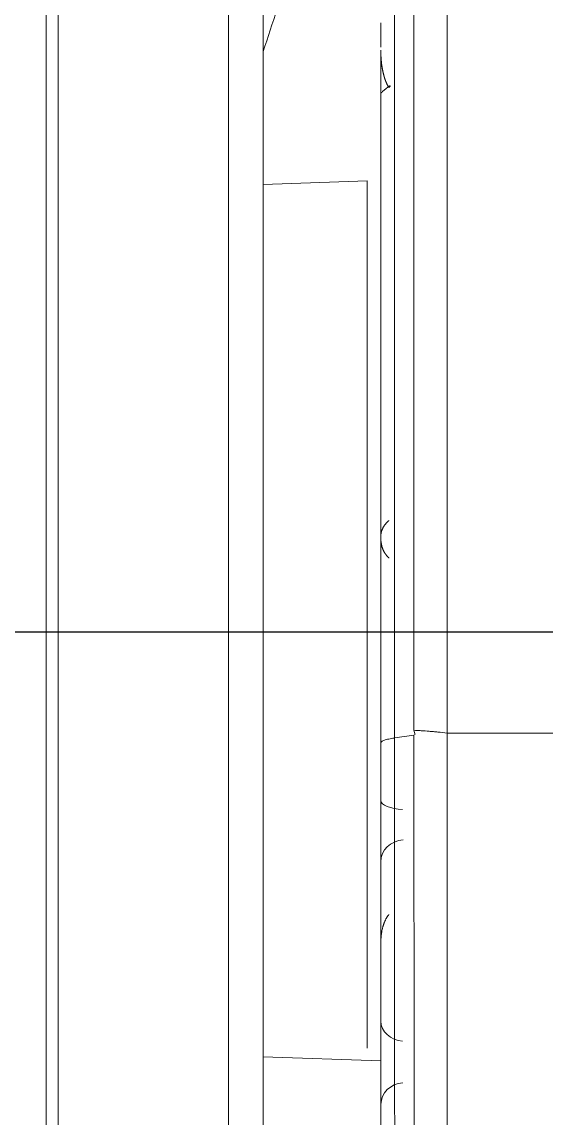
# Model space of a CAD drawing. Header units: inches. Extents: x 3778 to 56227, y -16914 to 35091.
# Drawn here: x 42123.43 to 42134.57, y -12669.28 to -12645.99 of the extents above; entities that cross this region are included whole.
import ezdxf

# ---------------------------------------------------------------- set-up
doc = ezdxf.new("R2010")
doc.units = ezdxf.units.IN
doc.header["$LTSCALE"] = 100
doc.header["$MEASUREMENT"] = 0
doc.linetypes.add('DH-HID2', pattern=[1.2, 0.8, -0.4])
doc.layers.add('2-con', color=2, linetype='Continuous')
doc.layers.add('FU-FURM', color=251, linetype='DH-HID2')
doc.layers.add('mark-B', color=2, linetype='Continuous', lineweight=20)

# ---------------------------------------------------------------- blocks, each defined once
blk = doc.blocks.new('cjscjdeh')
at = {"layer": 'FU-FURM', "color": 8}
blk.add_line((149349.517, 68184.885), (151549.517, 68184.885), dxfattribs=at)
blk = doc.blocks.new('무풍1WAY 대형')
at = {"layer": 'mark-B'}
for p, q in [((555.493, -410.975), (552.992, -410.888)), ((552.993, -421.986), (552.993, -421.986)), ((552.993, -428.225), (552.993, -428.198)), ((553.286, -429.583), (555.493, -429.506)), ((552.993, -432.362), (552.993, -432.362))]:
    blk.add_line(p, q, dxfattribs=at)
for centre, major_axis, ratio, start_param, end_param in [((552.493, -409.96), (0.498, 0), 0.927363, 4.781301, 6.283164), ((552.495, -411.736), (-0.498, 0), 0.860216, 3.141593, 4.642001), ((552.495, -415.119), (-0.498, 0), 0.927357, 1.62319, 3.14156), ((552.495, -416.422), (-0.498, 0), 0.384077, 3.141593, 4.642575)]:
    blk.add_ellipse(centre, major_axis=major_axis, ratio=ratio, start_param=start_param, end_param=end_param, dxfattribs=at)
for points, knots in [([(559.85, -457.355), (559.848, -456.815), (559.847, -456.275), (559.846, -455.195), (559.846, -453.575), (559.846, -451.954), (559.848, -448.711), (559.849, -446.548), (559.849, -442.22), (559.849, -440.055), (559.849, -435.723), (559.848, -433.556), (559.848, -429.22), (559.847, -427.051), (559.847, -422.711), (559.847, -420.54), (559.847, -416.196), (559.847, -414.023), (559.848, -410.763), (559.848, -409.676), (559.848, -408.045), (559.848, -407.501), (559.848, -406.685), (559.848, -406.413), (559.848, -405.869), (559.848, -405.597), (559.848, -405.326)], [0, 0, 0, 0, 0.03125, 0.03125, 0.0625, 0.125, 0.125, 0.25, 0.25, 0.375, 0.375, 0.5, 0.5, 0.625, 0.625, 0.75, 0.75, 0.875, 0.875, 0.9375, 0.9375, 0.96875, 0.96875, 0.984375, 0.984375, 1, 1, 1, 1]), ([(560.105, -405.33), (560.105, -405.602), (560.105, -405.874), (560.105, -406.418), (560.105, -406.69), (560.105, -407.505), (560.105, -408.049), (560.105, -409.68), (560.104, -410.767), (560.104, -414.028), (560.104, -416.201), (560.104, -420.544), (560.104, -422.715), (560.104, -427.055), (560.105, -429.224), (560.105, -433.56), (560.106, -435.727), (560.106, -440.06), (560.106, -442.225), (560.106, -446.553), (560.105, -448.716), (560.103, -451.959), (560.102, -453.58), (560.103, -455.2), (560.104, -456.28), (560.105, -456.82), (560.107, -457.36)], [0, 0, 0, 0, 0.015625, 0.015625, 0.03125, 0.03125, 0.0625, 0.0625, 0.125, 0.125, 0.25, 0.25, 0.375, 0.375, 0.5, 0.5, 0.625, 0.625, 0.75, 0.75, 0.875, 0.875, 0.9375, 0.96875, 0.96875, 1, 1, 1, 1]), ([(555.493, -432.338), (555.493, -430.208), (555.493, -428.078), (555.493, -423.815), (555.493, -421.683), (555.493, -415.283), (555.493, -411.012), (555.493, -406.739)], [0, 0, 0, 0, 0.25, 0.25, 0.5, 0.5, 1, 1, 1, 1]), ([(556.232, -406.867), (556.232, -407.096), (556.232, -407.325), (556.232, -407.788), (556.233, -408.018), (556.232, -408.709), (556.232, -409.169), (556.232, -410.55), (556.232, -411.471), (556.232, -414.232), (556.232, -416.072), (556.232, -421.589), (556.232, -425.265), (556.232, -432.611), (556.232, -436.281), (556.232, -441.783), (556.232, -443.616), (556.232, -447.28), (556.232, -449.111), (556.232, -452.771), (556.232, -454.601), (556.232, -457.345), (556.232, -458.26), (556.232, -460.089), (556.232, -461.003), (556.232, -463.743), (556.232, -465.566), (556.232, -469.204), (556.232, -471.02), (556.232, -476.457), (556.232, -480.068), (556.232, -484.115), (556.232, -484.565), (556.232, -485.463), (556.232, -486.81), (556.232, -488.154), (556.232, -490.838), (556.232, -492.623), (556.232, -494.403)], [0, 0, 0, 0, 0.007813, 0.007813, 0.015625, 0.015625, 0.03125, 0.03125, 0.0625, 0.0625, 0.125, 0.125, 0.25, 0.25, 0.375, 0.375, 0.4375, 0.4375, 0.5, 0.5, 0.5625, 0.5625, 0.59375, 0.59375, 0.625, 0.625, 0.6875, 0.6875, 0.75, 0.75, 0.875, 0.875, 0.890625, 0.890625, 0.90625, 0.9375, 0.9375, 1, 1, 1, 1]), ([(551.586, -417.851), (551.586, -417.4), (551.586, -416.948), (551.586, -416.043), (551.586, -415.59), (551.585, -414.231), (551.584, -413.323), (551.583, -411.959), (551.583, -411.504), (551.583, -410.593), (551.583, -410.138), (551.583, -408.77), (551.584, -407.858), (551.586, -406.945)], [0, 0, 0, 0, 0.125, 0.125, 0.25, 0.25, 0.5, 0.5, 0.625, 0.625, 0.75, 0.75, 1, 1, 1, 1]), ([(552.29, -406.947), (552.288, -407.856), (552.288, -408.764), (552.287, -410.126), (552.287, -410.58), (552.287, -411.487), (552.288, -411.94), (552.288, -413.299), (552.289, -414.203), (552.29, -415.557), (552.29, -416.008), (552.29, -416.909), (552.29, -417.359), (552.29, -417.809)], [0, 0, 0, 0, 0.25, 0.25, 0.375, 0.375, 0.5, 0.5, 0.75, 0.75, 0.875, 0.875, 1, 1, 1, 1]), ([(552.702, -417.749), (552.702, -416.855), (552.702, -415.958), (552.702, -414.611), (552.702, -414.161), (552.702, -413.486), (552.702, -413.261), (552.702, -412.811), (552.702, -412.586), (552.702, -411.459), (552.7, -410.557), (552.699, -409.203), (552.699, -408.751), (552.699, -407.847), (552.7, -407.395), (552.702, -406.943)], [0, 0, 0, 0, 0.25, 0.25, 0.375, 0.375, 0.4375, 0.4375, 0.5, 0.5, 0.75, 0.75, 0.875, 0.875, 1, 1, 1, 1]), ([(552.995, -407.066), (552.995, -408.815), (552.995, -410.563), (552.995, -412.474), (552.995, -412.642), (552.995, -412.81)], [0, 0, 0, 0, 0.912093, 0.912093, 1, 1, 1, 1]), ([(552.991, -409.96), (552.991, -409.977), (552.991, -409.998), (552.991, -410.032), (552.991, -410.044), (552.992, -410.07), (552.992, -410.084), (552.992, -410.126), (552.992, -410.157), (552.992, -410.206), (552.992, -410.223), (552.992, -410.258), (552.992, -410.276), (552.992, -410.332), (552.992, -410.41), (552.992, -410.494), (552.992, -410.559), (552.992, -410.581), (552.992, -410.625), (552.992, -410.648), (552.992, -410.715), (552.992, -410.76), (552.992, -410.829), (552.992, -410.852), (552.992, -410.898), (552.992, -410.922), (552.993, -410.991), (552.993, -411.082), (552.993, -411.17), (552.993, -411.236), (552.993, -411.258), (552.993, -411.3), (552.993, -411.32), (552.993, -411.381), (552.993, -411.42), (552.993, -411.476), (552.993, -411.495), (552.993, -411.53), (552.993, -411.548), (552.993, -411.598), (552.993, -411.66), (552.993, -411.712), (552.993, -411.736)], [0, 0, 0, 0, 0.0625, 0.0625, 0.09375, 0.09375, 0.125, 0.125, 0.1875, 0.1875, 0.21875, 0.21875, 0.25, 0.25, 0.3125, 0.375, 0.375, 0.40625, 0.40625, 0.4375, 0.4375, 0.5, 0.5, 0.53125, 0.53125, 0.5625, 0.5625, 0.625, 0.6875, 0.6875, 0.71875, 0.71875, 0.75, 0.75, 0.8125, 0.8125, 0.84375, 0.84375, 0.875, 0.875, 0.9375, 1, 1, 1, 1]), ([(553.281, -411.16), (553.281, -411.238), (553.281, -411.334), (553.281, -411.502), (553.281, -411.562), (553.281, -411.659), (553.281, -411.692), (553.281, -411.744), (553.281, -411.761), (553.281, -411.797), (553.281, -411.958), (553.282, -412.138), (553.282, -412.486), (553.282, -412.675), (553.282, -412.98), (553.282, -413.085), (553.282, -413.248), (553.282, -413.304), (553.282, -413.416), (553.282, -413.473), (553.282, -413.764), (553.282, -414.007), (553.282, -414.514), (553.282, -414.777), (553.282, -415.326), (553.282, -415.61), (553.282, -415.979), (553.282, -416.054), (553.282, -416.203), (553.282, -416.429), (553.282, -416.657), (553.282, -417.118), (553.282, -417.431), (553.282, -418.065), (553.282, -418.388), (553.282, -418.798), (553.282, -418.88), (553.282, -419.004), (553.282, -419.045), (553.282, -419.128), (553.282, -419.335), (553.282, -419.542), (553.282, -420.037), (553.282, -420.696), (553.282, -421.353), (553.282, -421.844), (553.282, -422.008), (553.282, -422.334), (553.282, -422.496), (553.282, -422.977), (553.282, -423.604), (553.282, -424.206), (553.282, -424.647), (553.282, -424.793), (553.282, -424.973), (553.282, -425.009), (553.282, -425.08), (553.282, -425.116), (553.282, -425.223), (553.282, -425.293), (553.282, -425.641), (553.282, -425.909), (553.282, -426.294), (553.282, -426.42), (553.282, -426.605), (553.282, -426.666), (553.282, -426.786), (553.282, -426.845), (553.282, -427.136), (553.282, -427.354), (553.282, -427.764), (553.282, -427.955), (553.282, -428.22), (553.282, -428.305), (553.282, -428.427), (553.282, -428.467), (553.282, -428.525), (553.282, -428.544), (553.282, -428.582), (553.282, -428.75), (553.282, -428.897), (553.282, -429.124), (553.282, -429.221), (553.282, -429.382), (553.282, -429.446), (553.282, -429.539), (553.282, -429.567), (553.282, -429.582), (553.282, -429.584), (553.282, -429.584)], [0, 0, 0, 0, 0.036589, 0.036589, 0.054884, 0.054884, 0.064031, 0.064031, 0.068605, 0.068605, 0.073179, 0.109768, 0.109768, 0.146357, 0.146357, 0.164652, 0.164652, 0.173799, 0.173799, 0.182947, 0.182947, 0.219536, 0.219536, 0.256125, 0.256125, 0.292715, 0.292715, 0.301862, 0.301862, 0.311009, 0.329304, 0.329304, 0.365893, 0.365893, 0.402483, 0.402483, 0.41163, 0.41163, 0.416204, 0.416204, 0.420777, 0.439072, 0.439072, 0.475661, 0.51225, 0.51225, 0.530545, 0.530545, 0.54884, 0.54884, 0.585429, 0.622018, 0.622018, 0.640313, 0.640313, 0.644887, 0.644887, 0.64946, 0.64946, 0.658608, 0.658608, 0.695197, 0.695197, 0.713492, 0.713492, 0.722639, 0.722639, 0.731786, 0.731786, 0.768376, 0.768376, 0.804965, 0.804965, 0.82326, 0.82326, 0.832407, 0.832407, 0.836981, 0.836981, 0.841554, 0.878144, 0.878144, 0.914733, 0.914733, 0.951322, 0.951322, 0.987912, 0.987912, 1, 1, 1, 1]), ([(552.993, -411.736), (552.993, -411.926), (552.993, -412.133), (552.993, -412.581), (552.993, -412.821), (552.993, -413.102), (552.993, -413.126), (552.993, -413.151)], [0, 0, 0, 0, 0.477384, 0.477384, 0.954768, 0.954768, 1, 1, 1, 1]), ([(552.993, -412.822), (552.993, -412.841), (552.993, -412.861), (552.993, -412.892), (552.993, -412.903), (552.993, -412.924), (552.993, -412.955), (552.993, -412.987), (552.993, -413.02), (552.993, -413.031), (552.993, -413.053), (552.993, -413.086), (552.993, -413.131), (552.993, -413.165), (552.993, -413.187), (552.993, -413.199), (552.993, -413.233), (552.993, -413.267), (552.993, -413.307), (552.993, -413.325), (552.993, -413.336), (552.993, -413.342), (552.993, -413.348)], [0, 0, 0, 0, 0.125, 0.125, 0.1875, 0.1875, 0.25, 0.375, 0.375, 0.4375, 0.4375, 0.5, 0.625, 0.6875, 0.6875, 0.75, 0.75, 0.875, 0.9375, 0.96875, 0.96875, 1, 1, 1, 1]), ([(552.993, -413.405), (552.993, -413.411), (552.993, -413.424), (552.993, -413.443), (552.992, -413.461), (552.991, -413.479), (552.99, -413.496), (552.989, -413.513), (552.988, -413.53), (552.986, -413.546), (552.984, -413.561), (552.982, -413.576), (552.98, -413.59), (552.978, -413.604), (552.976, -413.617), (552.974, -413.63), (552.971, -413.647), (552.967, -413.668), (552.961, -413.693), (552.956, -413.717), (552.949, -413.74), (552.943, -413.762), (552.936, -413.784), (552.929, -413.804), (552.921, -413.824), (552.913, -413.843), (552.905, -413.861), (552.897, -413.879), (552.889, -413.895), (552.881, -413.911), (552.872, -413.926), (552.864, -413.94), (552.855, -413.953), (552.847, -413.965), (552.838, -413.977), (552.829, -413.988), (552.823, -413.995), (552.821, -413.998)], [0, 0, 0, 0, 0.032632, 0.064403, 0.09531, 0.125356, 0.154539, 0.18286, 0.210319, 0.236916, 0.262651, 0.287525, 0.311537, 0.334688, 0.356978, 0.378406, 0.398974, 0.442031, 0.483672, 0.523899, 0.56272, 0.600137, 0.636158, 0.67079, 0.704039, 0.735914, 0.766424, 0.795581, 0.823397, 0.849886, 0.875066, 0.898954, 0.921576, 0.942956, 0.963127, 0.982127, 1, 1, 1, 1]), ([(552.993, -413.405), (552.993, -413.411), (552.993, -413.416), (552.993, -413.427), (552.993, -413.444), (552.993, -413.483), (552.993, -413.562), (552.993, -413.628), (552.993, -413.76), (552.993, -413.848), (552.993, -413.935)], [0, 0, 0, 0, 0.03125, 0.03125, 0.0625, 0.125, 0.25, 0.5, 0.5, 1, 1, 1, 1]), ([(552.993, -413.935), (552.993, -413.962), (552.993, -413.989), (552.993, -414.042), (552.993, -414.069), (552.993, -414.146), (552.993, -414.195), (552.993, -414.239)], [0, 0, 0, 0, 0.25, 0.25, 0.5, 0.5, 1, 1, 1, 1]), ([(552.993, -415.119), (552.993, -414.883), (552.993, -414.647), (552.993, -414.261), (552.993, -414.112), (552.993, -413.963)], [0, 0, 0, 0, 0.612701, 0.612701, 1, 1, 1, 1]), ([(552.995, -414.239), (552.995, -415.377), (552.995, -416.513), (552.995, -417.645), (552.995, -417.645), (552.995, -417.645)], [0, 0, 0, 0, 0.999997, 0.999997, 1, 1, 1, 1]), ([(552.993, -416.422), (552.993, -416.361), (552.993, -416.299), (552.993, -416.203), (552.993, -416.171), (552.993, -416.122), (552.993, -416.105), (552.993, -416.072), (552.993, -416.056), (552.993, -415.974), (552.993, -415.909), (552.993, -415.829), (552.993, -415.813), (552.993, -415.781), (552.993, -415.765), (552.993, -415.718), (552.993, -415.687), (552.993, -415.597), (552.993, -415.539), (552.993, -415.471), (552.993, -415.458), (552.993, -415.431), (552.993, -415.418), (552.993, -415.381), (552.993, -415.333), (552.993, -415.278), (552.993, -415.248), (552.993, -415.229), (552.993, -415.219), (552.993, -415.174), (552.993, -415.144), (552.993, -415.119)], [0, 0, 0, 0, 0.125, 0.125, 0.1875, 0.1875, 0.21875, 0.21875, 0.25, 0.25, 0.375, 0.375, 0.40625, 0.40625, 0.4375, 0.4375, 0.5, 0.5, 0.625, 0.625, 0.65625, 0.65625, 0.6875, 0.6875, 0.75, 0.8125, 0.84375, 0.84375, 0.875, 0.875, 1, 1, 1, 1]), ([(552.993, -416.422), (552.993, -416.758), (552.993, -417.1), (552.993, -417.622), (552.993, -417.798), (552.993, -418.063), (552.993, -418.152), (552.993, -418.33), (552.993, -418.509), (552.993, -418.688), (552.993, -418.868), (552.993, -418.958), (552.993, -419.229), (552.993, -419.409), (552.993, -419.952), (552.993, -420.314), (552.993, -420.677)], [0, 0, 0, 0, 0.25, 0.25, 0.375, 0.375, 0.4375, 0.4375, 0.5, 0.5625, 0.5625, 0.625, 0.625, 0.75, 0.75, 1, 1, 1, 1]), ([(551.585, -457.359), (551.585, -457.179), (551.585, -456.82), (551.585, -456.281), (551.585, -455.743), (551.585, -455.205), (551.585, -454.667), (551.585, -454.13), (551.585, -453.593), (551.585, -453.056), (551.585, -452.52), (551.585, -451.984), (551.585, -451.448), (551.585, -450.913), (551.585, -450.378), (551.585, -449.843), (551.585, -449.309), (551.585, -448.775), (551.585, -448.241), (551.585, -447.708), (551.585, -447.174), (551.585, -446.642), (551.585, -446.109), (551.585, -445.577), (551.585, -445.045), (551.585, -444.514), (551.585, -443.983), (551.585, -443.452), (551.585, -442.922), (551.585, -442.391), (551.585, -441.862), (551.585, -441.332), (551.585, -440.803), (551.585, -440.274), (551.585, -439.746), (551.585, -439.218), (551.585, -438.69), (551.585, -438.162), (551.585, -437.635), (551.585, -437.108), (551.585, -436.582), (551.585, -436.056), (551.585, -435.53), (551.585, -435.004), (551.585, -434.479), (551.585, -433.955), (551.585, -433.43), (551.585, -432.906), (551.585, -432.382), (551.585, -431.859), (551.585, -431.335), (551.585, -430.813), (551.585, -430.29), (551.585, -429.768), (551.585, -429.246), (551.585, -428.725), (551.585, -428.204), (551.585, -427.683), (551.585, -427.162), (551.585, -426.642), (551.585, -426.122), (551.585, -425.603), (551.585, -425.084), (551.585, -424.565), (551.585, -424.047), (551.585, -423.528), (551.585, -423.011), (551.585, -422.493), (551.585, -421.976), (551.585, -421.459), (551.585, -420.943), (551.585, -420.427), (551.585, -419.911), (551.585, -419.396), (551.585, -418.881), (551.585, -418.366), (551.585, -418.023), (551.585, -417.851)], [0, 0, 0, 0, 0.013683, 0.027356, 0.04102, 0.054675, 0.06832, 0.081956, 0.095582, 0.109198, 0.122806, 0.136404, 0.149992, 0.163571, 0.17714, 0.1907, 0.204251, 0.217792, 0.231324, 0.244846, 0.258359, 0.271862, 0.285356, 0.29884, 0.312315, 0.325781, 0.339237, 0.352683, 0.366121, 0.379548, 0.392967, 0.406376, 0.419775, 0.433165, 0.446545, 0.459916, 0.473278, 0.48663, 0.499973, 0.513306, 0.52663, 0.539944, 0.553249, 0.566545, 0.579831, 0.593108, 0.606375, 0.619633, 0.632881, 0.64612, 0.659349, 0.672569, 0.68578, 0.698981, 0.712172, 0.725354, 0.738527, 0.751691, 0.764844, 0.777989, 0.791124, 0.804249, 0.817365, 0.830472, 0.843569, 0.856657, 0.869736, 0.882804, 0.895864, 0.908914, 0.921955, 0.934986, 0.948007, 0.96102, 0.974023, 0.987016, 1, 1, 1, 1]), ([(551.585, -417.851), (551.651, -417.861), (551.716, -417.868), (551.811, -417.878), (551.843, -417.881), (551.905, -417.886), (551.936, -417.888), (552.027, -417.895), (552.084, -417.899), (552.152, -417.903), (552.165, -417.904), (552.191, -417.906), (552.204, -417.907), (552.242, -417.909), (552.266, -417.911), (552.289, -417.913)], [0, 0, 0, 0, 0.25, 0.25, 0.375, 0.375, 0.5, 0.5, 0.75, 0.75, 0.8125, 0.8125, 0.875, 0.875, 1, 1, 1, 1]), ([(552.993, -417.646), (552.993, -417.656), (552.987, -417.665), (552.961, -417.683), (552.942, -417.692), (552.893, -417.71), (552.862, -417.718), (552.789, -417.733), (552.748, -417.741), (552.702, -417.747)], [0, 0, 0, 0, 0.25, 0.25, 0.5, 0.5, 0.75, 0.75, 1, 1, 1, 1]), ([(552.993, -421.513), (552.993, -421.504), (552.993, -421.495), (552.993, -421.466), (552.993, -421.446), (552.993, -421.413), (552.993, -421.402), (552.993, -421.379), (552.993, -421.368), (552.993, -421.309), (552.993, -421.259), (552.993, -421.18), (552.993, -421.152), (552.993, -421.096), (552.993, -421.068), (552.993, -420.981), (552.993, -420.922), (552.993, -420.846), (552.993, -420.831), (552.993, -420.8), (552.993, -420.785), (552.993, -420.739), (552.993, -420.708), (552.993, -420.677)], [0, 0, 0, 0, 0.047164, 0.047164, 0.142448, 0.142448, 0.19009, 0.19009, 0.237731, 0.237731, 0.428299, 0.428299, 0.523582, 0.523582, 0.618866, 0.618866, 0.809433, 0.809433, 0.857075, 0.857075, 0.904716, 0.904716, 1, 1, 1, 1]), ([(552.82, -421.572), (552.822, -421.574), (552.826, -421.577), (552.831, -421.582), (552.836, -421.587), (552.842, -421.592), (552.847, -421.597), (552.852, -421.603), (552.857, -421.608), (552.863, -421.614), (552.868, -421.62), (552.873, -421.627), (552.878, -421.633), (552.883, -421.64), (552.888, -421.647), (552.893, -421.654), (552.898, -421.661), (552.903, -421.668), (552.908, -421.676), (552.913, -421.684), (552.918, -421.692), (552.922, -421.7), (552.927, -421.709), (552.931, -421.717), (552.936, -421.726), (552.94, -421.735), (552.944, -421.744), (552.948, -421.754), (552.952, -421.763), (552.956, -421.773), (552.959, -421.783), (552.963, -421.793), (552.967, -421.805), (552.971, -421.819), (552.975, -421.836), (552.979, -421.853), (552.983, -421.872), (552.986, -421.892), (552.989, -421.914), (552.991, -421.937), (552.993, -421.961), (552.993, -421.977), (552.993, -421.986)], [0, 0, 0, 0, 0.013307, 0.026857, 0.040664, 0.054742, 0.069105, 0.083766, 0.098737, 0.114028, 0.129651, 0.145614, 0.161928, 0.178602, 0.195642, 0.213057, 0.230854, 0.249039, 0.267619, 0.2866, 0.305987, 0.325785, 0.346, 0.366635, 0.387695, 0.409184, 0.431105, 0.453463, 0.476261, 0.499502, 0.523188, 0.547323, 0.57191, 0.607449, 0.645986, 0.687526, 0.732073, 0.77963, 0.8302, 0.883783, 0.940383, 1, 1, 1, 1]), ([(552.993, -422.036), (552.993, -422.039), (552.993, -422.046), (552.993, -422.055), (552.992, -422.064), (552.991, -422.073), (552.991, -422.081), (552.989, -422.09), (552.988, -422.098), (552.987, -422.106), (552.985, -422.113), (552.983, -422.121), (552.982, -422.128), (552.98, -422.135), (552.978, -422.141), (552.976, -422.148), (552.974, -422.154), (552.972, -422.16), (552.969, -422.169), (552.964, -422.18), (552.958, -422.195), (552.951, -422.209), (552.944, -422.222), (552.937, -422.235), (552.929, -422.248), (552.921, -422.26), (552.912, -422.272), (552.904, -422.283), (552.895, -422.294), (552.886, -422.305), (552.877, -422.315), (552.867, -422.325), (552.858, -422.334), (552.849, -422.343), (552.839, -422.352), (552.83, -422.36), (552.824, -422.365), (552.82, -422.368)], [0, 0, 0, 0, 0.029425, 0.058111, 0.086056, 0.113261, 0.139727, 0.165453, 0.19044, 0.214688, 0.238197, 0.260967, 0.282999, 0.304293, 0.324849, 0.344668, 0.36375, 0.382095, 0.399705, 0.444456, 0.487739, 0.529569, 0.569962, 0.608937, 0.646512, 0.682711, 0.717558, 0.751082, 0.783314, 0.814289, 0.844047, 0.872633, 0.900098, 0.926498, 0.951899, 0.976373, 1, 1, 1, 1]), ([(552.993, -422.512), (552.993, -422.952), (552.993, -423.379), (552.993, -424.004), (552.993, -424.414), (552.993, -424.813), (552.993, -425.108), (552.993, -425.206), (552.993, -425.351), (552.993, -425.4), (552.993, -425.496), (552.993, -425.543), (552.993, -425.78), (552.993, -425.965), (552.993, -426.237), (552.993, -426.326), (552.993, -426.502), (552.993, -426.589), (552.993, -426.846), (552.993, -427.012), (552.993, -427.173)], [0, 0, 0, 0, 0.25, 0.25, 0.375, 0.5, 0.5, 0.5625, 0.5625, 0.59375, 0.59375, 0.625, 0.625, 0.75, 0.75, 0.8125, 0.8125, 0.875, 0.875, 1, 1, 1, 1]), ([(552.993, -428.602), (552.993, -428.556), (552.993, -428.507), (552.993, -428.427), (552.993, -428.399), (552.993, -428.356), (552.993, -428.341), (552.993, -428.311), (552.993, -428.296), (552.993, -428.221), (552.993, -428.158), (552.993, -428.077), (552.993, -428.061), (552.993, -428.028), (552.993, -428.011), (552.993, -427.962), (552.993, -427.928), (552.993, -427.829), (552.993, -427.763), (552.993, -427.681), (552.993, -427.664), (552.993, -427.632), (552.993, -427.616), (552.993, -427.568), (552.993, -427.505), (552.993, -427.445), (552.993, -427.386), (552.993, -427.357), (552.993, -427.273), (552.993, -427.221), (552.993, -427.173)], [0, 0, 0, 0, 0.125, 0.125, 0.1875, 0.1875, 0.21875, 0.21875, 0.25, 0.25, 0.375, 0.375, 0.40625, 0.40625, 0.4375, 0.4375, 0.5, 0.5, 0.625, 0.625, 0.65625, 0.65625, 0.6875, 0.6875, 0.75, 0.8125, 0.8125, 0.875, 0.875, 1, 1, 1, 1]), ([(552.993, -428.602), (552.993, -428.732), (552.993, -428.862), (552.993, -429.847), (552.993, -430.702), (552.993, -431.558)], [0, 0, 0, 0, 0.131961, 0.131961, 1, 1, 1, 1]), ([(552.995, -431.45), (552.977, -431.466), (552.959, -431.482), (552.926, -431.512), (552.909, -431.525), (552.88, -431.55), (552.866, -431.562), (552.842, -431.58), (552.831, -431.588), (552.814, -431.6), (552.808, -431.604), (552.798, -431.608), (552.796, -431.608), (552.796, -431.604), (552.798, -431.6), (552.806, -431.588), (552.812, -431.58), (552.82, -431.571)], [0, 0, 0, 0, 0.125, 0.125, 0.25, 0.25, 0.375, 0.375, 0.5, 0.5, 0.625, 0.625, 0.75, 0.75, 0.875, 0.875, 1, 1, 1, 1]), ([(552.82, -431.571), (552.822, -431.573), (552.825, -431.577), (552.829, -431.583), (552.833, -431.589), (552.837, -431.596), (552.842, -431.603), (552.846, -431.61), (552.85, -431.617), (552.854, -431.625), (552.859, -431.633), (552.863, -431.641), (552.867, -431.65), (552.871, -431.659), (552.875, -431.668), (552.879, -431.677), (552.883, -431.687), (552.887, -431.697), (552.891, -431.707), (552.895, -431.717), (552.899, -431.728), (552.903, -431.739), (552.907, -431.751), (552.911, -431.762), (552.915, -431.774), (552.918, -431.786), (552.922, -431.799), (552.926, -431.811), (552.929, -431.824), (552.933, -431.837), (552.936, -431.851), (552.94, -431.865), (552.943, -431.879), (552.946, -431.893), (552.949, -431.908), (552.952, -431.923), (552.955, -431.938), (552.958, -431.953), (552.961, -431.969), (552.964, -431.985), (552.966, -432.001), (552.97, -432.023), (552.974, -432.052), (552.978, -432.088), (552.982, -432.127), (552.986, -432.168), (552.989, -432.213), (552.991, -432.26), (552.993, -432.31), (552.993, -432.344), (552.993, -432.362)], [0, 0, 0, 0, 0.008318, 0.016907, 0.025772, 0.03492, 0.044352, 0.054075, 0.064091, 0.074403, 0.085014, 0.095928, 0.107147, 0.118673, 0.130508, 0.142654, 0.155113, 0.167887, 0.180978, 0.194386, 0.208114, 0.222162, 0.236532, 0.251224, 0.26624, 0.281581, 0.297248, 0.313242, 0.329562, 0.346211, 0.363189, 0.380496, 0.398133, 0.416101, 0.434401, 0.453032, 0.471996, 0.491292, 0.510922, 0.530885, 0.551183, 0.571815, 0.613136, 0.65794, 0.706231, 0.758008, 0.813272, 0.872025, 0.934268, 1, 1, 1, 1]), ([(555.493, -447.94), (555.493, -447.769), (555.493, -447.614), (555.493, -447.288), (555.493, -447.125), (555.493, -446.635), (555.493, -446.309), (555.493, -445.331), (555.493, -444.679), (555.493, -442.725), (555.493, -441.424), (555.493, -437.523), (555.493, -434.928), (555.493, -432.338)], [0, 0, 0, 0, 0.03125, 0.03125, 0.0625, 0.0625, 0.125, 0.125, 0.25, 0.25, 0.5, 0.5, 1, 1, 1, 1])]:
    blk.add_open_spline(points, degree=3, knots=knots, dxfattribs=at)
for points, degree in [([(552.992, -407.434), (552.99, -408.275), (552.991, -409.118), (552.991, -409.96)], 3), ([(552.993, -413.348), (552.993, -413.367), (552.993, -413.386), (552.993, -413.405)], 3), ([(552.993, -415.183), (552.993, -415.14)], 1), ([(552.993, -415.226), (552.993, -415.234), (552.993, -415.183)], 2), ([(551.585, -417.851), (550.642, -417.851), (549.699, -417.851), (548.755, -417.851)], 3), ([(552.289, -417.913), (552.282, -417.88), (552.275, -417.848), (552.268, -417.816)], 3), ([(552.701, -417.749), (552.564, -417.769), (552.427, -417.789), (552.289, -417.809)], 3), ([(552.701, -457.233), (552.701, -444.112), (552.702, -430.948), (552.702, -417.749)], 3), ([(552.993, -421.392), (552.993, -420.194), (552.993, -418.997), (552.993, -417.799)], 3), ([(552.995, -417.645), (552.995, -417.696), (552.995, -417.747), (552.995, -417.799)], 3), ([(552.289, -417.913), (552.289, -431.081), (552.289, -444.215), (552.289, -457.307)], 3), ([(552.993, -421.518), (552.993, -421.476), (552.993, -421.434), (552.993, -421.392)], 3), ([(552.993, -421.986), (552.993, -421.83), (552.993, -421.674), (552.993, -421.518)], 3), ([(552.993, -422.036), (552.993, -421.996), (552.993, -421.956), (552.993, -421.916)], 3), ([(552.993, -421.986), (552.993, -422.003), (552.993, -422.019), (552.993, -422.036)], 3), ([(552.993, -422.504), (552.993, -422.348), (552.993, -422.192), (552.993, -422.036)], 3), ([(552.993, -422.636), (552.993, -422.592), (552.993, -422.548), (552.993, -422.504)], 3), ([(552.993, -431.45), (552.993, -428.514), (552.993, -425.576), (552.993, -422.636)], 3), ([(552.993, -428.465), (552.993, -428.391), (552.993, -428.36)], 2), ([(552.993, -431.802), (552.993, -431.685), (552.993, -431.567), (552.993, -431.45)], 3), ([(552.993, -432.365), (552.993, -432.177), (552.993, -431.989), (552.993, -431.802)], 3), ([(552.993, -432.944), (552.993, -432.771), (552.993, -432.598), (552.993, -432.425)], 3), ([(554.899, -434.137), (555.097, -433.537), (555.295, -432.937), (555.493, -432.338)], 3)]:
    blk.add_open_spline(points, degree=degree, dxfattribs=at)
blk = doc.blocks.new('dpdjzjs')
at = {"layer": 'mark-B', "rotation": 180}
blk.add_blockref('무풍1WAY 대형', (178654.915, 88751.491), dxfattribs=at)

msp = doc.modelspace()

# ---------------------------------------------------------------- block references
msp.add_blockref('cjscjdeh', (-107842.967, -80843.836))
at = {"layer": '2-con'}
msp.add_blockref('dpdjzjs', (-135970.865, -101830.442), dxfattribs=at)

doc.saveas('drawing.dxf')
